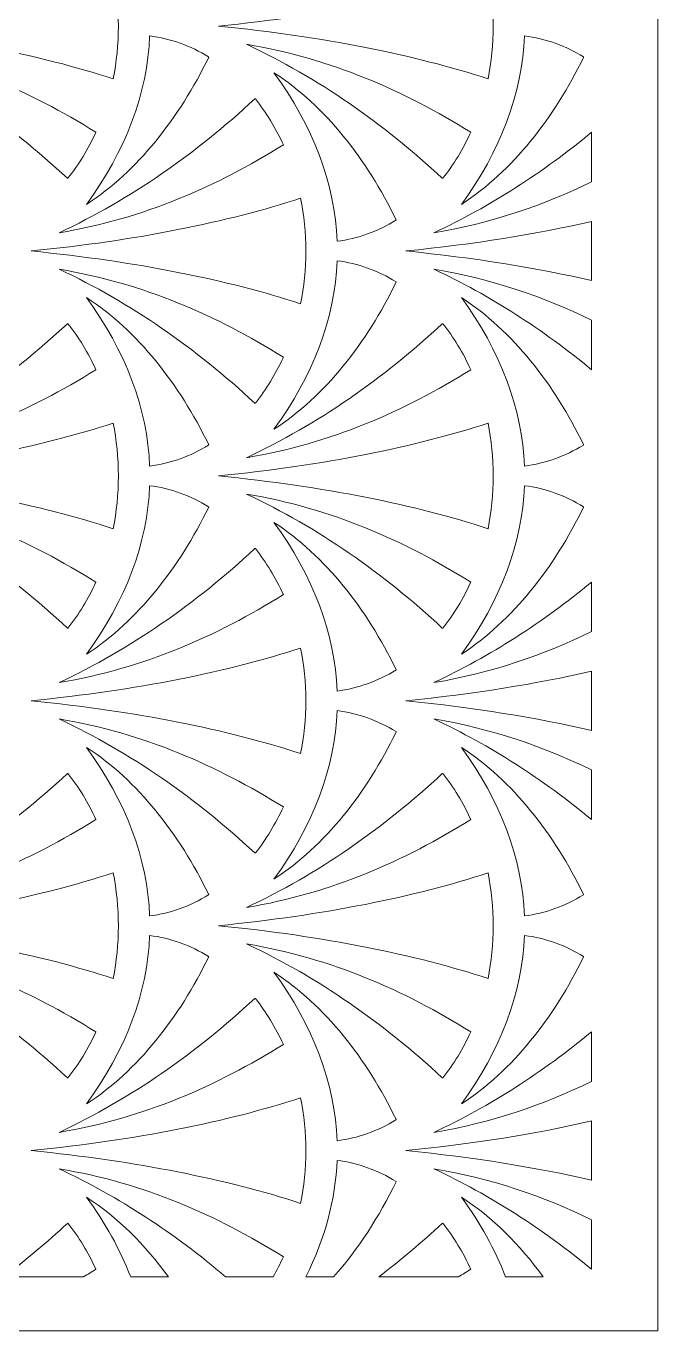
# Model space of a CAD drawing. Header units: centimetres. Extents: x -8.8 to 8, y -14.4 to 14.1.
# Drawn here: x -4.9 to -1.51, y -14.37 to -7.36 of the extents above; entities that cross this region are included whole.
import ezdxf

# ---------------------------------------------------------------- set-up
doc = ezdxf.new("R2010")
doc.units = ezdxf.units.CM
doc.header["$MEASUREMENT"] = 0
doc.layers.add('layer 1', color=7, linetype='Continuous')

msp = doc.modelspace()

# ---------------------------------------------------------------- linework, layer by layer
at = {"layer": 'layer 1', "color": 177, "lineweight": 9}
for points, knots in [([(-8.76996, 14.10717), (-8.76996, 14.10717), (-1.50609, 14.10717), (-1.50609, 14.10717), (-1.50609, 14.10717), (-1.50609, 14.10717), (-1.50609, -14.36721), (-1.50609, -14.36721), (-1.50609, -14.36721), (-1.50609, -14.36721), (-8.76996, -14.36721), (-8.76996, -14.36721), (-8.76996, -14.36721), (-8.76996, -14.36721), (-8.76996, 14.10717), (-8.76996, 14.10717)], [0, 0, 0, 0, 0.2, 0.2, 0.2, 0.2, 0.4, 0.4, 0.4, 0.4, 0.6, 0.6, 0.6, 0.6, 1, 1, 1, 1]), ([(-4.42897, -7.07611), (-4.4106, -7.16688), (-4.40079, -7.26185), (-4.40079, -7.35958), (-4.40079, -7.35958), (-4.40079, -7.4573), (-4.4106, -7.55227), (-4.42897, -7.64303), (-4.42897, -7.64303), (-4.82023, -7.51463), (-5.31031, -7.41566), (-5.87526, -7.35958), (-5.87526, -7.35958), (-5.87522, -7.35958), (-5.87517, -7.35958), (-5.8751, -7.35958), (-5.8751, -7.35958), (-5.87517, -7.35956), (-5.87522, -7.35956), (-5.87526, -7.35956), (-5.87526, -7.35956), (-5.31031, -7.3035), (-4.82023, -7.20449), (-4.42897, -7.07611)], [0, 0, 0, 0, 0.1428571, 0.1428571, 0.1428571, 0.1428571, 0.2857143, 0.2857143, 0.2857143, 0.2857143, 0.4285714, 0.4285714, 0.4285714, 0.4285714, 0.5714286, 0.5714286, 0.5714286, 0.5714286, 0.7142857, 0.7142857, 0.7142857, 0.7142857, 1, 1, 1, 1]), ([(-2.41754, -7.07611), (-2.39917, -7.16688), (-2.38936, -7.26185), (-2.38936, -7.35958), (-2.38936, -7.35958), (-2.38936, -7.4573), (-2.39917, -7.55227), (-2.41754, -7.64303), (-2.41754, -7.64303), (-2.8088, -7.51463), (-3.29888, -7.41566), (-3.86384, -7.35958), (-3.86384, -7.35958), (-3.86379, -7.35958), (-3.86372, -7.35958), (-3.86367, -7.35958), (-3.86367, -7.35958), (-3.86372, -7.35956), (-3.86379, -7.35956), (-3.86384, -7.35956), (-3.86384, -7.35956), (-3.29888, -7.3035), (-2.8088, -7.20449), (-2.41754, -7.07611)], [0, 0, 0, 0, 0.1428571, 0.1428571, 0.1428571, 0.1428571, 0.2857143, 0.2857143, 0.2857143, 0.2857143, 0.4285714, 0.4285714, 0.4285714, 0.4285714, 0.5714286, 0.5714286, 0.5714286, 0.5714286, 0.7142857, 0.7142857, 0.7142857, 0.7142857, 1, 1, 1, 1]), ([(-4.23324, -7.41209), (-4.12063, -7.42614), (-4.01385, -7.4654), (-3.91655, -7.52521), (-3.91655, -7.52521), (-3.91649, -7.52597), (-3.91641, -7.52671), (-3.91636, -7.52747), (-3.91636, -7.52747), (-4.07471, -7.85262), (-4.2963, -8.13802), (-4.57167, -8.31719), (-4.57167, -8.31719), (-4.36346, -8.03246), (-4.24347, -7.71767), (-4.23324, -7.41209)], [0, 0, 0, 0, 0.2, 0.2, 0.2, 0.2, 0.4, 0.4, 0.4, 0.4, 0.6, 0.6, 0.6, 0.6, 1, 1, 1, 1]), ([(-2.22181, -7.41209), (-2.10922, -7.42614), (-2.00242, -7.4654), (-1.90511, -7.52521), (-1.90511, -7.52521), (-1.90506, -7.52597), (-1.90497, -7.52671), (-1.90492, -7.52747), (-1.90492, -7.52747), (-2.06328, -7.85262), (-2.28485, -8.13802), (-2.56026, -8.31719), (-2.56026, -8.31719), (-2.35201, -8.03246), (-2.23204, -7.71767), (-2.22181, -7.41209)], [0, 0, 0, 0, 0.2, 0.2, 0.2, 0.2, 0.4, 0.4, 0.4, 0.4, 0.6, 0.6, 0.6, 0.6, 1, 1, 1, 1]), ([(-4.5214, -7.92993), (-4.56254, -8.02036), (-4.61312, -8.10331), (-4.67144, -8.17662), (-4.67144, -8.17662), (-4.67243, -8.17664), (-4.6734, -8.17666), (-4.67435, -8.17666), (-4.67435, -8.17666), (-4.9921, -7.88132), (-5.34014, -7.63795), (-5.72476, -7.4573), (-5.72476, -7.4573), (-5.26804, -7.53396), (-4.87788, -7.70746), (-4.5214, -7.92993)], [0, 0, 0, 0, 0.2, 0.2, 0.2, 0.2, 0.4, 0.4, 0.4, 0.4, 0.6, 0.6, 0.6, 0.6, 1, 1, 1, 1]), ([(-2.50996, -7.92993), (-2.55111, -8.02036), (-2.60168, -8.10331), (-2.66004, -8.17662), (-2.66004, -8.17662), (-2.66099, -8.17664), (-2.66197, -8.17666), (-2.66294, -8.17666), (-2.66294, -8.17666), (-2.98067, -7.88132), (-3.32871, -7.63795), (-3.71333, -7.4573), (-3.71333, -7.4573), (-3.25661, -7.53396), (-2.86645, -7.70746), (-2.50996, -7.92993)], [0, 0, 0, 0, 0.2, 0.2, 0.2, 0.2, 0.4, 0.4, 0.4, 0.4, 0.6, 0.6, 0.6, 0.6, 1, 1, 1, 1]), ([(-3.56597, -7.60979), (-3.35774, -7.89452), (-3.23774, -8.20932), (-3.22753, -8.5149), (-3.22753, -8.5149), (-3.11528, -8.5009), (-3.00881, -8.46183), (-2.91178, -8.40235), (-2.91178, -8.40235), (-2.9114, -8.4014), (-2.91101, -8.40046), (-2.91063, -8.39951), (-2.91063, -8.39951), (-3.06899, -8.07434), (-3.29056, -7.78897), (-3.56597, -7.60979)], [0, 0, 0, 0, 0.2, 0.2, 0.2, 0.2, 0.4, 0.4, 0.4, 0.4, 0.6, 0.6, 0.6, 0.6, 1, 1, 1, 1]), ([(-3.66582, -7.75024), (-3.60745, -7.82361), (-3.55684, -7.90657), (-3.51568, -7.99704), (-3.51568, -7.99704), (-3.87218, -8.21953), (-4.26233, -8.39301), (-4.71904, -8.46968), (-4.71904, -8.46968), (-4.33443, -8.28902), (-3.98639, -8.04565), (-3.66866, -7.75032), (-3.66866, -7.75032), (-3.6677, -7.75028), (-3.66676, -7.75028), (-3.66582, -7.75024)], [0, 0, 0, 0, 0.2, 0.2, 0.2, 0.2, 0.4, 0.4, 0.4, 0.4, 0.6, 0.6, 0.6, 0.6, 1, 1, 1, 1]), ([(-1.86204, -7.92983), (-1.86204, -7.92983), (-1.86204, -8.19599), (-1.86204, -8.19599), (-1.86204, -8.19599), (-2.12024, -8.32165), (-2.39869, -8.41782), (-2.70761, -8.46968), (-2.70761, -8.46968), (-2.40398, -8.32705), (-2.12317, -8.14532), (-1.86204, -7.92983)], [0, 0, 0, 0, 0.25, 0.25, 0.25, 0.25, 0.5, 0.5, 0.5, 0.5, 1, 1, 1, 1]), ([(-3.42326, -8.28395), (-3.40488, -8.37474), (-3.39506, -8.46968), (-3.39506, -8.56743), (-3.39506, -8.56743), (-3.39506, -8.66513), (-3.40488, -8.76009), (-3.42326, -8.85088), (-3.42326, -8.85088), (-3.81451, -8.72249), (-4.3046, -8.6235), (-4.86956, -8.56743), (-4.86956, -8.56743), (-4.8695, -8.56743), (-4.86944, -8.56743), (-4.86938, -8.56743), (-4.86938, -8.56743), (-4.86944, -8.56741), (-4.8695, -8.56741), (-4.86956, -8.56741), (-4.86956, -8.56741), (-4.3046, -8.51132), (-3.81451, -8.41234), (-3.42326, -8.28395)], [0, 0, 0, 0, 0.1428571, 0.1428571, 0.1428571, 0.1428571, 0.2857143, 0.2857143, 0.2857143, 0.2857143, 0.4285714, 0.4285714, 0.4285714, 0.4285714, 0.5714286, 0.5714286, 0.5714286, 0.5714286, 0.7142857, 0.7142857, 0.7142857, 0.7142857, 1, 1, 1, 1]), ([(-1.86204, -8.40829), (-1.86204, -8.40829), (-1.86204, -8.7265), (-1.86204, -8.7265), (-1.86204, -8.7265), (-2.15841, -8.65794), (-2.49257, -8.6037), (-2.85813, -8.56743), (-2.85813, -8.56743), (-2.85807, -8.56743), (-2.85801, -8.56743), (-2.85795, -8.56743), (-2.85795, -8.56743), (-2.85801, -8.56741), (-2.85807, -8.56741), (-2.85813, -8.56741), (-2.85813, -8.56741), (-2.49257, -8.53113), (-2.15841, -8.47685), (-1.86204, -8.40829)], [0, 0, 0, 0, 0.1666667, 0.1666667, 0.1666667, 0.1666667, 0.3333333, 0.3333333, 0.3333333, 0.3333333, 0.5, 0.5, 0.5, 0.5, 0.6666667, 0.6666667, 0.6666667, 0.6666667, 1, 1, 1, 1]), ([(-3.51568, -9.13779), (-3.55682, -9.22822), (-3.60741, -9.31116), (-3.66573, -9.38447), (-3.66573, -9.38447), (-3.66671, -9.38449), (-3.66768, -9.3845), (-3.66866, -9.3845), (-3.66866, -9.3845), (-3.98639, -9.08917), (-4.33443, -8.8458), (-4.71904, -8.66515), (-4.71904, -8.66515), (-4.26233, -8.74181), (-3.87218, -8.91528), (-3.51568, -9.13779)], [0, 0, 0, 0, 0.2, 0.2, 0.2, 0.2, 0.4, 0.4, 0.4, 0.4, 0.6, 0.6, 0.6, 0.6, 1, 1, 1, 1]), ([(-3.22753, -8.61994), (-3.11492, -8.63398), (-3.00813, -8.67325), (-2.91084, -8.73305), (-2.91084, -8.73305), (-2.91077, -8.73382), (-2.9107, -8.73456), (-2.91063, -8.73532), (-2.91063, -8.73532), (-3.06899, -9.06045), (-3.29056, -9.34587), (-3.56597, -9.52503), (-3.56597, -9.52503), (-3.35774, -9.24031), (-3.23774, -8.92551), (-3.22753, -8.61994)], [0, 0, 0, 0, 0.2, 0.2, 0.2, 0.2, 0.4, 0.4, 0.4, 0.4, 0.6, 0.6, 0.6, 0.6, 1, 1, 1, 1]), ([(-1.86204, -8.93878), (-1.86204, -8.93878), (-1.86204, -9.20493), (-1.86204, -9.20493), (-1.86204, -9.20493), (-2.12317, -8.98942), (-2.40398, -8.80777), (-2.70761, -8.66515), (-2.70761, -8.66515), (-2.39869, -8.717), (-2.12024, -8.81312), (-1.86204, -8.93878)], [0, 0, 0, 0, 0.25, 0.25, 0.25, 0.25, 0.5, 0.5, 0.5, 0.5, 1, 1, 1, 1]), ([(-4.57167, -8.81764), (-4.36346, -9.10236), (-4.24347, -9.41717), (-4.23324, -9.72274), (-4.23324, -9.72274), (-4.12101, -9.70874), (-4.01453, -9.66968), (-3.91748, -9.6102), (-3.91748, -9.6102), (-3.9171, -9.60924), (-3.91672, -9.60829), (-3.91636, -9.60736), (-3.91636, -9.60736), (-4.07471, -9.28219), (-4.2963, -8.9968), (-4.57167, -8.81764)], [0, 0, 0, 0, 0.2, 0.2, 0.2, 0.2, 0.4, 0.4, 0.4, 0.4, 0.6, 0.6, 0.6, 0.6, 1, 1, 1, 1]), ([(-2.56026, -8.81764), (-2.35201, -9.10236), (-2.23204, -9.41717), (-2.22181, -9.72274), (-2.22181, -9.72274), (-2.10957, -9.70874), (-2.0031, -9.66968), (-1.90605, -9.6102), (-1.90605, -9.6102), (-1.90569, -9.60924), (-1.90529, -9.60829), (-1.90492, -9.60736), (-1.90492, -9.60736), (-2.06328, -9.28219), (-2.28485, -8.9968), (-2.56026, -8.81764)], [0, 0, 0, 0, 0.2, 0.2, 0.2, 0.2, 0.4, 0.4, 0.4, 0.4, 0.6, 0.6, 0.6, 0.6, 1, 1, 1, 1]), ([(-4.67155, -8.95809), (-4.61316, -9.03146), (-4.56256, -9.11441), (-4.5214, -9.20488), (-4.5214, -9.20488), (-4.87788, -9.42736), (-5.26804, -9.60086), (-5.72476, -9.6775), (-5.72476, -9.6775), (-5.34014, -9.49687), (-4.9921, -9.25349), (-4.67435, -8.95817), (-4.67435, -8.95817), (-4.67342, -8.95813), (-4.67248, -8.95813), (-4.67155, -8.95809)], [0, 0, 0, 0, 0.2, 0.2, 0.2, 0.2, 0.4, 0.4, 0.4, 0.4, 0.6, 0.6, 0.6, 0.6, 1, 1, 1, 1]), ([(-2.66011, -8.95809), (-2.60173, -9.03146), (-2.55112, -9.11441), (-2.50996, -9.20488), (-2.50996, -9.20488), (-2.86645, -9.42736), (-3.25661, -9.60086), (-3.71333, -9.6775), (-3.71333, -9.6775), (-3.32871, -9.49687), (-2.98067, -9.25349), (-2.66294, -8.95817), (-2.66294, -8.95817), (-2.66198, -8.95813), (-2.66105, -8.95813), (-2.66011, -8.95809)], [0, 0, 0, 0, 0.2, 0.2, 0.2, 0.2, 0.4, 0.4, 0.4, 0.4, 0.6, 0.6, 0.6, 0.6, 1, 1, 1, 1]), ([(-4.42897, -9.49179), (-4.4106, -9.58259), (-4.40079, -9.67752), (-4.40079, -9.77525), (-4.40079, -9.77525), (-4.40079, -9.87298), (-4.4106, -9.96794), (-4.42897, -10.05873), (-4.42897, -10.05873), (-4.82023, -9.93031), (-5.31031, -9.83133), (-5.87526, -9.77527), (-5.87526, -9.77527), (-5.87522, -9.77525), (-5.87517, -9.77525), (-5.8751, -9.77525), (-5.8751, -9.77525), (-5.87517, -9.77525), (-5.87522, -9.77525), (-5.87526, -9.77525), (-5.87526, -9.77525), (-5.31031, -9.71917), (-4.82023, -9.62018), (-4.42897, -9.49179)], [0, 0, 0, 0, 0.1428571, 0.1428571, 0.1428571, 0.1428571, 0.2857143, 0.2857143, 0.2857143, 0.2857143, 0.4285714, 0.4285714, 0.4285714, 0.4285714, 0.5714286, 0.5714286, 0.5714286, 0.5714286, 0.7142857, 0.7142857, 0.7142857, 0.7142857, 1, 1, 1, 1]), ([(-2.41754, -9.49179), (-2.39917, -9.58259), (-2.38936, -9.67752), (-2.38936, -9.77525), (-2.38936, -9.77525), (-2.38936, -9.87298), (-2.39917, -9.96794), (-2.41754, -10.05873), (-2.41754, -10.05873), (-2.8088, -9.93031), (-3.29888, -9.83133), (-3.86384, -9.77527), (-3.86384, -9.77527), (-3.86379, -9.77525), (-3.86372, -9.77525), (-3.86367, -9.77525), (-3.86367, -9.77525), (-3.86372, -9.77525), (-3.86379, -9.77525), (-3.86384, -9.77525), (-3.86384, -9.77525), (-3.29888, -9.71917), (-2.8088, -9.62018), (-2.41754, -9.49179)], [0, 0, 0, 0, 0.1428571, 0.1428571, 0.1428571, 0.1428571, 0.2857143, 0.2857143, 0.2857143, 0.2857143, 0.4285714, 0.4285714, 0.4285714, 0.4285714, 0.5714286, 0.5714286, 0.5714286, 0.5714286, 0.7142857, 0.7142857, 0.7142857, 0.7142857, 1, 1, 1, 1]), ([(-4.5214, -10.34564), (-4.56254, -10.43605), (-4.61312, -10.51899), (-4.67144, -10.59231), (-4.67144, -10.59231), (-4.67243, -10.59233), (-4.6734, -10.59233), (-4.67435, -10.59235), (-4.67435, -10.59235), (-4.9921, -10.29701), (-5.34014, -10.05363), (-5.72476, -9.873), (-5.72476, -9.873), (-5.26804, -9.94966), (-4.87788, -10.12314), (-4.5214, -10.34564)], [0, 0, 0, 0, 0.2, 0.2, 0.2, 0.2, 0.4, 0.4, 0.4, 0.4, 0.6, 0.6, 0.6, 0.6, 1, 1, 1, 1]), ([(-4.23324, -9.82777), (-4.12063, -9.84181), (-4.01385, -9.88107), (-3.91655, -9.9409), (-3.91655, -9.9409), (-3.91649, -9.94167), (-3.91641, -9.9424), (-3.91636, -9.94316), (-3.91636, -9.94316), (-4.07471, -10.2683), (-4.2963, -10.55371), (-4.57167, -10.73288), (-4.57167, -10.73288), (-4.36346, -10.44816), (-4.24347, -10.13334), (-4.23324, -9.82777)], [0, 0, 0, 0, 0.2, 0.2, 0.2, 0.2, 0.4, 0.4, 0.4, 0.4, 0.6, 0.6, 0.6, 0.6, 1, 1, 1, 1]), ([(-2.50996, -10.34564), (-2.55111, -10.43605), (-2.60168, -10.51899), (-2.66004, -10.59231), (-2.66004, -10.59231), (-2.66099, -10.59233), (-2.66197, -10.59233), (-2.66294, -10.59235), (-2.66294, -10.59235), (-2.98067, -10.29701), (-3.32871, -10.05363), (-3.71333, -9.873), (-3.71333, -9.873), (-3.25661, -9.94966), (-2.86645, -10.12314), (-2.50996, -10.34564)], [0, 0, 0, 0, 0.2, 0.2, 0.2, 0.2, 0.4, 0.4, 0.4, 0.4, 0.6, 0.6, 0.6, 0.6, 1, 1, 1, 1]), ([(-2.22181, -9.82777), (-2.10922, -9.84181), (-2.00242, -9.88107), (-1.90511, -9.9409), (-1.90511, -9.9409), (-1.90506, -9.94167), (-1.90497, -9.9424), (-1.90492, -9.94316), (-1.90492, -9.94316), (-2.06328, -10.2683), (-2.28485, -10.55371), (-2.56026, -10.73288), (-2.56026, -10.73288), (-2.35201, -10.44816), (-2.23204, -10.13334), (-2.22181, -9.82777)], [0, 0, 0, 0, 0.2, 0.2, 0.2, 0.2, 0.4, 0.4, 0.4, 0.4, 0.6, 0.6, 0.6, 0.6, 1, 1, 1, 1]), ([(-3.56597, -10.02547), (-3.35774, -10.31021), (-3.23774, -10.62501), (-3.22753, -10.93058), (-3.22753, -10.93058), (-3.11528, -10.91657), (-3.00881, -10.87752), (-2.91178, -10.81803), (-2.91178, -10.81803), (-2.9114, -10.81709), (-2.91101, -10.81614), (-2.91063, -10.8152), (-2.91063, -10.8152), (-3.06899, -10.49005), (-3.29056, -10.20465), (-3.56597, -10.02547)], [0, 0, 0, 0, 0.2, 0.2, 0.2, 0.2, 0.4, 0.4, 0.4, 0.4, 0.6, 0.6, 0.6, 0.6, 1, 1, 1, 1]), ([(-3.66582, -10.16594), (-3.60745, -10.23928), (-3.55684, -10.32226), (-3.51568, -10.41273), (-3.51568, -10.41273), (-3.87218, -10.6352), (-4.26233, -10.8087), (-4.71904, -10.88535), (-4.71904, -10.88535), (-4.33443, -10.70472), (-3.98639, -10.46135), (-3.66866, -10.16601), (-3.66866, -10.16601), (-3.6677, -10.16598), (-3.66676, -10.16596), (-3.66582, -10.16594)], [0, 0, 0, 0, 0.2, 0.2, 0.2, 0.2, 0.4, 0.4, 0.4, 0.4, 0.6, 0.6, 0.6, 0.6, 1, 1, 1, 1]), ([(-1.86204, -10.3455), (-1.86204, -10.3455), (-1.86204, -10.61167), (-1.86204, -10.61167), (-1.86204, -10.61167), (-2.12024, -10.73733), (-2.39869, -10.8335), (-2.70761, -10.88535), (-2.70761, -10.88535), (-2.40398, -10.74275), (-2.12317, -10.56101), (-1.86204, -10.3455)], [0, 0, 0, 0, 0.25, 0.25, 0.25, 0.25, 0.5, 0.5, 0.5, 0.5, 1, 1, 1, 1]), ([(-3.42326, -10.69962), (-3.40488, -10.7904), (-3.39506, -10.88537), (-3.39506, -10.9831), (-3.39506, -10.9831), (-3.39506, -11.08082), (-3.40488, -11.17579), (-3.42326, -11.26657), (-3.42326, -11.26657), (-3.81451, -11.13816), (-4.3046, -11.03918), (-4.86956, -10.9831), (-4.86956, -10.9831), (-4.8695, -10.9831), (-4.86944, -10.9831), (-4.86938, -10.9831), (-4.86938, -10.9831), (-4.86944, -10.9831), (-4.8695, -10.9831), (-4.86956, -10.9831), (-4.86956, -10.9831), (-4.3046, -10.92702), (-3.81451, -10.82803), (-3.42326, -10.69962)], [0, 0, 0, 0, 0.1428571, 0.1428571, 0.1428571, 0.1428571, 0.2857143, 0.2857143, 0.2857143, 0.2857143, 0.4285714, 0.4285714, 0.4285714, 0.4285714, 0.5714286, 0.5714286, 0.5714286, 0.5714286, 0.7142857, 0.7142857, 0.7142857, 0.7142857, 1, 1, 1, 1]), ([(-1.86204, -10.82397), (-1.86204, -10.82397), (-1.86204, -11.14219), (-1.86204, -11.14219), (-1.86204, -11.14219), (-2.15841, -11.07364), (-2.49257, -11.01939), (-2.85813, -10.9831), (-2.85813, -10.9831), (-2.85807, -10.9831), (-2.85801, -10.9831), (-2.85795, -10.9831), (-2.85795, -10.9831), (-2.85801, -10.9831), (-2.85807, -10.9831), (-2.85813, -10.9831), (-2.85813, -10.9831), (-2.49257, -10.94682), (-2.15841, -10.89254), (-1.86204, -10.82397)], [0, 0, 0, 0, 0.1666667, 0.1666667, 0.1666667, 0.1666667, 0.3333333, 0.3333333, 0.3333333, 0.3333333, 0.5, 0.5, 0.5, 0.5, 0.6666667, 0.6666667, 0.6666667, 0.6666667, 1, 1, 1, 1]), ([(-3.22753, -11.03561), (-3.11492, -11.04966), (-3.00813, -11.08892), (-2.91084, -11.14873), (-2.91084, -11.14873), (-2.91077, -11.14949), (-2.9107, -11.15025), (-2.91063, -11.15101), (-2.91063, -11.15101), (-3.06899, -11.47615), (-3.29056, -11.76156), (-3.56597, -11.94073), (-3.56597, -11.94073), (-3.35774, -11.656), (-3.23774, -11.34118), (-3.22753, -11.03561)], [0, 0, 0, 0, 0.2, 0.2, 0.2, 0.2, 0.4, 0.4, 0.4, 0.4, 0.6, 0.6, 0.6, 0.6, 1, 1, 1, 1]), ([(-3.51568, -11.55348), (-3.55682, -11.64389), (-3.60741, -11.72683), (-3.66573, -11.80016), (-3.66573, -11.80016), (-3.66671, -11.80018), (-3.66768, -11.80018), (-3.66866, -11.80018), (-3.66866, -11.80018), (-3.98639, -11.50485), (-4.33443, -11.26148), (-4.71904, -11.08084), (-4.71904, -11.08084), (-4.26233, -11.15751), (-3.87218, -11.33099), (-3.51568, -11.55348)], [0, 0, 0, 0, 0.2, 0.2, 0.2, 0.2, 0.4, 0.4, 0.4, 0.4, 0.6, 0.6, 0.6, 0.6, 1, 1, 1, 1]), ([(-1.86204, -11.35448), (-1.86204, -11.35448), (-1.86204, -11.62063), (-1.86204, -11.62063), (-1.86204, -11.62063), (-2.12317, -11.40512), (-2.40398, -11.22345), (-2.70761, -11.08084), (-2.70761, -11.08084), (-2.39869, -11.13269), (-2.12024, -11.22882), (-1.86204, -11.35448)], [0, 0, 0, 0, 0.25, 0.25, 0.25, 0.25, 0.5, 0.5, 0.5, 0.5, 1, 1, 1, 1]), ([(-4.57167, -11.23331), (-4.36346, -11.51804), (-4.24347, -11.83285), (-4.23324, -12.13842), (-4.23324, -12.13842), (-4.12101, -12.12443), (-4.01453, -12.08537), (-3.91748, -12.02587), (-3.91748, -12.02587), (-3.9171, -12.02494), (-3.91672, -12.02398), (-3.91636, -12.02303), (-3.91636, -12.02303), (-4.07471, -11.69789), (-4.2963, -11.41248), (-4.57167, -11.23331)], [0, 0, 0, 0, 0.2, 0.2, 0.2, 0.2, 0.4, 0.4, 0.4, 0.4, 0.6, 0.6, 0.6, 0.6, 1, 1, 1, 1]), ([(-2.56026, -11.23331), (-2.35201, -11.51804), (-2.23204, -11.83285), (-2.22181, -12.13842), (-2.22181, -12.13842), (-2.10957, -12.12443), (-2.0031, -12.08537), (-1.90605, -12.02587), (-1.90605, -12.02587), (-1.90569, -12.02494), (-1.90529, -12.02398), (-1.90492, -12.02303), (-1.90492, -12.02303), (-2.06328, -11.69789), (-2.28485, -11.41248), (-2.56026, -11.23331)], [0, 0, 0, 0, 0.2, 0.2, 0.2, 0.2, 0.4, 0.4, 0.4, 0.4, 0.6, 0.6, 0.6, 0.6, 1, 1, 1, 1]), ([(-4.67155, -11.37379), (-4.61316, -11.44713), (-4.56256, -11.53011), (-4.5214, -11.62055), (-4.5214, -11.62055), (-4.87788, -11.84306), (-5.26804, -12.01653), (-5.72476, -12.0932), (-5.72476, -12.0932), (-5.34014, -11.91256), (-4.9921, -11.6692), (-4.67435, -11.37384), (-4.67435, -11.37384), (-4.67342, -11.37382), (-4.67248, -11.3738), (-4.67155, -11.37379)], [0, 0, 0, 0, 0.2, 0.2, 0.2, 0.2, 0.4, 0.4, 0.4, 0.4, 0.6, 0.6, 0.6, 0.6, 1, 1, 1, 1]), ([(-2.66011, -11.37379), (-2.60173, -11.44713), (-2.55112, -11.53011), (-2.50996, -11.62055), (-2.50996, -11.62055), (-2.86645, -11.84306), (-3.25661, -12.01653), (-3.71333, -12.0932), (-3.71333, -12.0932), (-3.32871, -11.91256), (-2.98067, -11.6692), (-2.66294, -11.37384), (-2.66294, -11.37384), (-2.66198, -11.37382), (-2.66105, -11.3738), (-2.66011, -11.37379)], [0, 0, 0, 0, 0.2, 0.2, 0.2, 0.2, 0.4, 0.4, 0.4, 0.4, 0.6, 0.6, 0.6, 0.6, 1, 1, 1, 1]), ([(-4.42897, -11.90747), (-4.4106, -11.99825), (-4.40079, -12.09322), (-4.40079, -12.19094), (-4.40079, -12.19094), (-4.40079, -12.28867), (-4.4106, -12.38362), (-4.42897, -12.47442), (-4.42897, -12.47442), (-4.82023, -12.34601), (-5.31031, -12.24702), (-5.87526, -12.19094), (-5.87526, -12.19094), (-5.87522, -12.19094), (-5.87517, -12.19094), (-5.8751, -12.19094), (-5.8751, -12.19094), (-5.87517, -12.19094), (-5.87522, -12.19094), (-5.87526, -12.19094), (-5.87526, -12.19094), (-5.31031, -12.13486), (-4.82023, -12.03589), (-4.42897, -11.90747)], [0, 0, 0, 0, 0.1428571, 0.1428571, 0.1428571, 0.1428571, 0.2857143, 0.2857143, 0.2857143, 0.2857143, 0.4285714, 0.4285714, 0.4285714, 0.4285714, 0.5714286, 0.5714286, 0.5714286, 0.5714286, 0.7142857, 0.7142857, 0.7142857, 0.7142857, 1, 1, 1, 1]), ([(-2.41754, -11.90747), (-2.39917, -11.99825), (-2.38936, -12.09322), (-2.38936, -12.19094), (-2.38936, -12.19094), (-2.38936, -12.28867), (-2.39917, -12.38362), (-2.41754, -12.47442), (-2.41754, -12.47442), (-2.8088, -12.34601), (-3.29888, -12.24702), (-3.86384, -12.19094), (-3.86384, -12.19094), (-3.86379, -12.19094), (-3.86372, -12.19094), (-3.86367, -12.19094), (-3.86367, -12.19094), (-3.86372, -12.19094), (-3.86379, -12.19094), (-3.86384, -12.19094), (-3.86384, -12.19094), (-3.29888, -12.13486), (-2.8088, -12.03589), (-2.41754, -11.90747)], [0, 0, 0, 0, 0.1428571, 0.1428571, 0.1428571, 0.1428571, 0.2857143, 0.2857143, 0.2857143, 0.2857143, 0.4285714, 0.4285714, 0.4285714, 0.4285714, 0.5714286, 0.5714286, 0.5714286, 0.5714286, 0.7142857, 0.7142857, 0.7142857, 0.7142857, 1, 1, 1, 1]), ([(-4.23324, -12.24346), (-4.12063, -12.2575), (-4.01385, -12.29677), (-3.91655, -12.35657), (-3.91655, -12.35657), (-3.91649, -12.35734), (-3.91641, -12.35808), (-3.91636, -12.35884), (-3.91636, -12.35884), (-4.07471, -12.684), (-4.2963, -12.96939), (-4.57167, -13.14857), (-4.57167, -13.14857), (-4.36346, -12.86383), (-4.24347, -12.54903), (-4.23324, -12.24346)], [0, 0, 0, 0, 0.2, 0.2, 0.2, 0.2, 0.4, 0.4, 0.4, 0.4, 0.6, 0.6, 0.6, 0.6, 1, 1, 1, 1]), ([(-2.22181, -12.24346), (-2.10922, -12.2575), (-2.00242, -12.29677), (-1.90511, -12.35657), (-1.90511, -12.35657), (-1.90506, -12.35734), (-1.90497, -12.35808), (-1.90492, -12.35884), (-1.90492, -12.35884), (-2.06328, -12.684), (-2.28485, -12.96939), (-2.56026, -13.14857), (-2.56026, -13.14857), (-2.35201, -12.86383), (-2.23204, -12.54903), (-2.22181, -12.24346)], [0, 0, 0, 0, 0.2, 0.2, 0.2, 0.2, 0.4, 0.4, 0.4, 0.4, 0.6, 0.6, 0.6, 0.6, 1, 1, 1, 1]), ([(-4.5214, -12.76131), (-4.56254, -12.85174), (-4.61312, -12.93468), (-4.67144, -13.00801), (-4.67144, -13.00801), (-4.67243, -13.00801), (-4.6734, -13.00802), (-4.67435, -13.00802), (-4.67435, -13.00802), (-4.9921, -12.7127), (-5.34014, -12.46932), (-5.72476, -12.28869), (-5.72476, -12.28869), (-5.26804, -12.36533), (-4.87788, -12.53883), (-4.5214, -12.76131)], [0, 0, 0, 0, 0.2, 0.2, 0.2, 0.2, 0.4, 0.4, 0.4, 0.4, 0.6, 0.6, 0.6, 0.6, 1, 1, 1, 1]), ([(-2.50996, -12.76131), (-2.55111, -12.85174), (-2.60168, -12.93468), (-2.66004, -13.00801), (-2.66004, -13.00801), (-2.66099, -13.00801), (-2.66197, -13.00802), (-2.66294, -13.00802), (-2.66294, -13.00802), (-2.98067, -12.7127), (-3.32871, -12.46932), (-3.71333, -12.28869), (-3.71333, -12.28869), (-3.25661, -12.36533), (-2.86645, -12.53883), (-2.50996, -12.76131)], [0, 0, 0, 0, 0.2, 0.2, 0.2, 0.2, 0.4, 0.4, 0.4, 0.4, 0.6, 0.6, 0.6, 0.6, 1, 1, 1, 1]), ([(-3.56597, -12.44116), (-3.35774, -12.72588), (-3.23774, -13.0407), (-3.22753, -13.34627), (-3.22753, -13.34627), (-3.11528, -13.33227), (-3.00881, -13.29322), (-2.91178, -13.23372), (-2.91178, -13.23372), (-2.9114, -13.23277), (-2.91101, -13.23183), (-2.91063, -13.23088), (-2.91063, -13.23088), (-3.06899, -12.90574), (-3.29056, -12.62032), (-3.56597, -12.44116)], [0, 0, 0, 0, 0.2, 0.2, 0.2, 0.2, 0.4, 0.4, 0.4, 0.4, 0.6, 0.6, 0.6, 0.6, 1, 1, 1, 1]), ([(-3.66582, -12.58163), (-3.60745, -12.65498), (-3.55684, -12.73795), (-3.51568, -12.82841), (-3.51568, -12.82841), (-3.87218, -13.05091), (-4.26233, -13.22438), (-4.71904, -13.30104), (-4.71904, -13.30104), (-4.33443, -13.12039), (-3.98639, -12.87702), (-3.66866, -12.58169), (-3.66866, -12.58169), (-3.6677, -12.58167), (-3.66676, -12.58165), (-3.66582, -12.58163)], [0, 0, 0, 0, 0.2, 0.2, 0.2, 0.2, 0.4, 0.4, 0.4, 0.4, 0.6, 0.6, 0.6, 0.6, 1, 1, 1, 1]), ([(-1.86204, -12.7612), (-1.86204, -12.7612), (-1.86204, -13.02736), (-1.86204, -13.02736), (-1.86204, -13.02736), (-2.12024, -13.15302), (-2.39869, -13.24919), (-2.70761, -13.30104), (-2.70761, -13.30104), (-2.40398, -13.15842), (-2.12317, -12.97671), (-1.86204, -12.7612)], [0, 0, 0, 0, 0.25, 0.25, 0.25, 0.25, 0.5, 0.5, 0.5, 0.5, 1, 1, 1, 1]), ([(-3.42326, -13.11531), (-3.40488, -13.2061), (-3.39506, -13.30106), (-3.39506, -13.39878), (-3.39506, -13.39878), (-3.39506, -13.49652), (-3.40488, -13.59148), (-3.42326, -13.68225), (-3.42326, -13.68225), (-3.81451, -13.55385), (-4.3046, -13.45487), (-4.86956, -13.39878), (-4.86956, -13.39878), (-4.8695, -13.39878), (-4.86944, -13.39878), (-4.86938, -13.39878), (-4.86938, -13.39878), (-4.86944, -13.39878), (-4.8695, -13.39878), (-4.86956, -13.39876), (-4.86956, -13.39876), (-4.3046, -13.34271), (-3.81451, -13.24373), (-3.42326, -13.11531)], [0, 0, 0, 0, 0.1428571, 0.1428571, 0.1428571, 0.1428571, 0.2857143, 0.2857143, 0.2857143, 0.2857143, 0.4285714, 0.4285714, 0.4285714, 0.4285714, 0.5714286, 0.5714286, 0.5714286, 0.5714286, 0.7142857, 0.7142857, 0.7142857, 0.7142857, 1, 1, 1, 1]), ([(-1.86204, -13.23966), (-1.86204, -13.23966), (-1.86204, -13.55788), (-1.86204, -13.55788), (-1.86204, -13.55788), (-2.15841, -13.48931), (-2.49257, -13.43507), (-2.85813, -13.39878), (-2.85813, -13.39878), (-2.85807, -13.39878), (-2.85801, -13.39878), (-2.85795, -13.39878), (-2.85795, -13.39878), (-2.85801, -13.39878), (-2.85807, -13.39878), (-2.85813, -13.39876), (-2.85813, -13.39876), (-2.49257, -13.36249), (-2.15841, -13.30822), (-1.86204, -13.23966)], [0, 0, 0, 0, 0.1666667, 0.1666667, 0.1666667, 0.1666667, 0.3333333, 0.3333333, 0.3333333, 0.3333333, 0.5, 0.5, 0.5, 0.5, 0.6666667, 0.6666667, 0.6666667, 0.6666667, 1, 1, 1, 1]), ([(-3.24579, -14.07664), (-3.24579, -14.07664), (-3.3947, -14.07664), (-3.3947, -14.07664), (-3.3947, -14.07664), (-3.29252, -13.8722), (-3.23449, -13.65962), (-3.22753, -13.4513), (-3.22753, -13.4513), (-3.11492, -13.46535), (-3.00813, -13.50461), (-2.91084, -13.56442), (-2.91084, -13.56442), (-2.91077, -13.56518), (-2.9107, -13.56592), (-2.91063, -13.56668), (-2.91063, -13.56668), (-3.00193, -13.75415), (-3.11427, -13.92835), (-3.24579, -14.07664)], [0, 0, 0, 0, 0.1666667, 0.1666667, 0.1666667, 0.1666667, 0.3333333, 0.3333333, 0.3333333, 0.3333333, 0.5, 0.5, 0.5, 0.5, 0.6666667, 0.6666667, 0.6666667, 0.6666667, 1, 1, 1, 1]), ([(-3.57108, -14.07664), (-3.57108, -14.07664), (-3.8253, -14.07664), (-3.8253, -14.07664), (-3.8253, -14.07664), (-4.09998, -13.84342), (-4.39665, -13.64795), (-4.71904, -13.49653), (-4.71904, -13.49653), (-4.26233, -13.57318), (-3.87218, -13.74668), (-3.51568, -13.96916), (-3.51568, -13.96916), (-3.53258, -14.00631), (-3.55111, -14.04217), (-3.57108, -14.07664)], [0, 0, 0, 0, 0.2, 0.2, 0.2, 0.2, 0.4, 0.4, 0.4, 0.4, 0.6, 0.6, 0.6, 0.6, 1, 1, 1, 1]), ([(-1.86204, -13.77015), (-1.86204, -13.77015), (-1.86204, -14.03631), (-1.86204, -14.03631), (-1.86204, -14.03631), (-2.12317, -13.82082), (-2.40398, -13.63914), (-2.70761, -13.49653), (-2.70761, -13.49653), (-2.39869, -13.54838), (-2.12024, -13.64451), (-1.86204, -13.77015)], [0, 0, 0, 0, 0.25, 0.25, 0.25, 0.25, 0.5, 0.5, 0.5, 0.5, 1, 1, 1, 1]), ([(-4.13267, -14.07664), (-4.13267, -14.07664), (-4.33477, -14.07664), (-4.33477, -14.07664), (-4.33477, -14.07664), (-4.39171, -13.93005), (-4.47146, -13.78605), (-4.57167, -13.649), (-4.57167, -13.649), (-4.40489, -13.75751), (-4.25789, -13.90497), (-4.13267, -14.07664)], [0, 0, 0, 0, 0.25, 0.25, 0.25, 0.25, 0.5, 0.5, 0.5, 0.5, 1, 1, 1, 1]), ([(-2.12123, -14.07664), (-2.12123, -14.07664), (-2.32333, -14.07664), (-2.32333, -14.07664), (-2.32333, -14.07664), (-2.38027, -13.93005), (-2.46002, -13.78605), (-2.56026, -13.649), (-2.56026, -13.649), (-2.39346, -13.75751), (-2.24645, -13.90497), (-2.12123, -14.07664)], [0, 0, 0, 0, 0.25, 0.25, 0.25, 0.25, 0.5, 0.5, 0.5, 0.5, 1, 1, 1, 1]), ([(-4.58744, -14.07664), (-4.58744, -14.07664), (-5.01493, -14.07664), (-5.01493, -14.07664), (-5.01493, -14.07664), (-4.89762, -13.98743), (-4.78417, -13.89159), (-4.67435, -13.78953), (-4.67435, -13.78953), (-4.67342, -13.78952), (-4.67248, -13.7895), (-4.67155, -13.78946), (-4.67155, -13.78946), (-4.61316, -13.86282), (-4.56256, -13.94578), (-4.5214, -14.03626), (-4.5214, -14.03626), (-4.54328, -14.04992), (-4.5653, -14.06336), (-4.58744, -14.07664)], [0, 0, 0, 0, 0.1666667, 0.1666667, 0.1666667, 0.1666667, 0.3333333, 0.3333333, 0.3333333, 0.3333333, 0.5, 0.5, 0.5, 0.5, 0.6666667, 0.6666667, 0.6666667, 0.6666667, 1, 1, 1, 1]), ([(-2.576, -14.07664), (-2.576, -14.07664), (-3.0035, -14.07664), (-3.0035, -14.07664), (-3.0035, -14.07664), (-2.88619, -13.98743), (-2.77275, -13.89159), (-2.66294, -13.78953), (-2.66294, -13.78953), (-2.66198, -13.78952), (-2.66105, -13.7895), (-2.66011, -13.78946), (-2.66011, -13.78946), (-2.60173, -13.86282), (-2.55112, -13.94578), (-2.50996, -14.03626), (-2.50996, -14.03626), (-2.53184, -14.04992), (-2.55386, -14.06336), (-2.576, -14.07664)], [0, 0, 0, 0, 0.1666667, 0.1666667, 0.1666667, 0.1666667, 0.3333333, 0.3333333, 0.3333333, 0.3333333, 0.5, 0.5, 0.5, 0.5, 0.6666667, 0.6666667, 0.6666667, 0.6666667, 1, 1, 1, 1])]:
    msp.add_open_spline(points, degree=3, knots=knots, dxfattribs=at)

doc.saveas('drawing.dxf')
